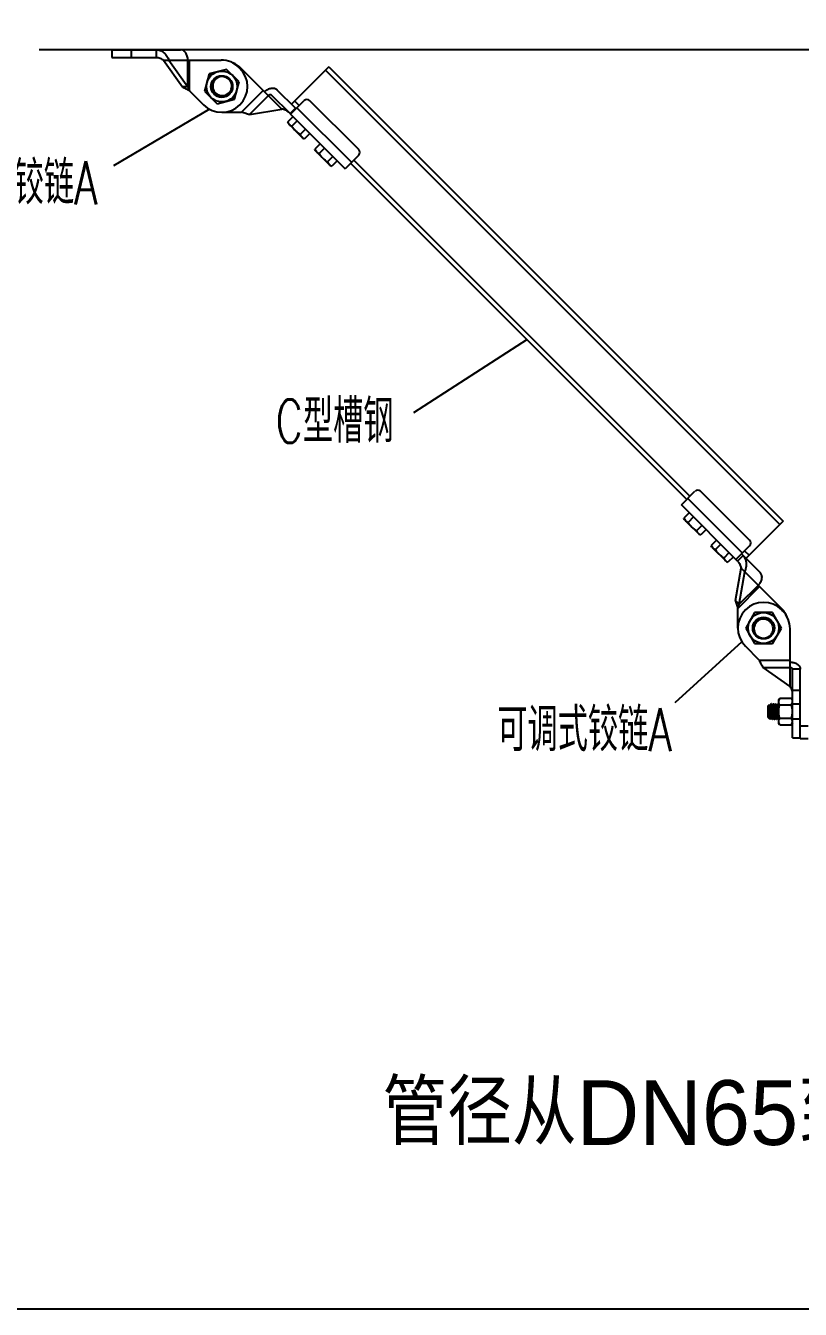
# Model space of a CAD drawing. Extents: x 27938 to 1507990, y 110129 to 923079.
# Drawn here: x 632884 to 640058, y 372277 to 384170 of the extents above; entities that cross this region are included whole.
import ezdxf

# ---------------------------------------------------------------- set-up
doc = ezdxf.new("R2010")
doc.units = 0
doc.header["$LTSCALE"] = 1000
doc.header["$MEASUREMENT"] = 0
doc.layers.add('BZ', color=2, linetype='Continuous')
doc.layers.add('W_DIM', color=4, linetype='Continuous')
doc.styles.get("Standard").update_dxf_attribs({"font": 'gbenor.shx', "bigfont": 'gbcbig.shx'})
doc.styles.add('wwp100', font='txt.shx', dxfattribs={"width": 0.7, "height": 400, "bigfont": 'hztxt.shx'})
doc.styles.add('中西文等高字体', font='HZTXT_E.shx', dxfattribs={"width": 0.7, "height": 4, "bigfont": 'hztxt.shx'})
doc.dimstyles.get("Standard").update_dxf_attribs({"dimtxt": 0.18, "dimasz": 0.18, "dimexe": 0.18, "dimexo": 0.0625, "dimgap": 0.09, "dimtad": 0, "dimtih": 1, "dimtoh": 1, "dimdec": 4, "dimzin": 0, "dimdsep": 46, "dimtxsty": 'Standard', "dimcen": 0.09, "dimadec": 0, "dimazin": 0, "dimtfac": 1, "dimtdec": 4, "dimtofl": 0, "dimtmove": 0, "dimatfit": 3, "dimfxl": 1, "dimtolj": 1, "dimtzin": 0, "dimarcsym": 0})

msp = doc.modelspace()

# ---------------------------------------------------------------- linework, layer by layer
at = {"linetype": 'Continuous'}
for p, q in [((633682.3, 383946.5), (633682.3, 383875)), ((633682.3, 383946.5), (634318.5, 383946.5)), ((633860.9, 383946.5), (633860.9, 383875)), ((634091.4, 383946.5), (634091.4, 383875)), ((633682.3, 383875), (634091.4, 383875)), ((634159.9, 383851.2), (634335.3, 383603.2)), ((634159.9, 383851.2), (634693, 383851.2)), ((634210.4, 383851.2), (634385.8, 383603.2)), ((634385.8, 383603.2), (634385.8, 383851.2)), ((634402.7, 383566.6), (634402.7, 383851.2)), ((634743, 383765.1), (634583.7, 383722.4)), ((634859.7, 383648.4), (634743, 383765.1)), ((634868.7, 383774.1), (634861.3, 383781.5)), ((635256, 383397.2), (634879.1, 383774.1)), ((635690.5, 383787.8), (635345.4, 383442.6)), ((635690.5, 383787.8), (639899.4, 379578.9)), ((634583.7, 383722.4), (634541, 383563)), ((634817, 383489.1), (634859.7, 383648.4)), ((635661.1, 383758.3), (639869.9, 379549.5)), ((634385.8, 383603.2), (634335.3, 383603.2)), ((634402.7, 383566.6), (634531.9, 383437.4)), ((634541, 383563), (634657.6, 383446.4)), ((634616.4, 383606.1), (634616.4, 383606.2)), ((634616.4, 383603.4), (634616.4, 383603.3)), ((635084.4, 383568.9), (634883.2, 383367.6)), ((635335.4, 383351.5), (635160.8, 383526.2)), ((635385.9, 383402), (635211.3, 383576.7)), ((634657.6, 383446.4), (634817, 383489.1)), ((634956.6, 383345.8), (635132, 383521.2)), ((635382.5, 383405.4), (635332, 383354.9)), ((635337.4, 383350.4), (635463.2, 383476.3)), ((635374.8, 383472), (635416.9, 383430)), ((635901, 382903.8), (635395.9, 383408.9)), ((635968.4, 383021.6), (635513.7, 383476.3)), ((634700.3, 383367.6), (634883.2, 383367.6)), ((634956.6, 383345.8), (635256, 383397.2)), ((635360.2, 383326.7), (635310.1, 383276.6)), ((635336.9, 383350), (635842.1, 382844.8)), ((635399.1, 383287.8), (635349, 383237.7)), ((635316.7, 383262.4), (635310.1, 383276.6)), ((635316.7, 383262.4), (635451.4, 383127.7)), ((635476.9, 383210.1), (635426.8, 383160)), ((635515.7, 383171.2), (635465.7, 383121.1)), ((635451.4, 383127.7), (635465.7, 383121.1)), ((635612.8, 383074.1), (635562.7, 383024.1)), ((635569.3, 383009.8), (635562.7, 383024.1)), ((635569.3, 383009.8), (635704, 382875.1)), ((635651.7, 383035.3), (635601.6, 382985.2)), ((635729.4, 382957.5), (635679.3, 382907.4)), ((635968.4, 382971.1), (635842.1, 382844.8)), ((635704, 382875.1), (635718.2, 382868.5)), ((635768.3, 382918.6), (635718.2, 382868.5)), ((635892.6, 382895.3), (639007, 379781)), ((635922.1, 382924.8), (639036.4, 379810.5)), ((638956.4, 379730.5), (639082.7, 379856.8)), ((639133.2, 379856.8), (639587.9, 379402.1)), ((639477.2, 379209.7), (638956.4, 379730.5)), ((639015.4, 379789.4), (639520.5, 379284.3)), ((639030.2, 379656.7), (638980.1, 379606.6)), ((638986.7, 379592.4), (638980.1, 379606.6)), ((639069.1, 379617.8), (639019, 379567.7)), ((638986.7, 379592.4), (639121.5, 379457.7)), ((639146.9, 379540), (639096.8, 379490)), ((639185.8, 379501.2), (639135.7, 379451.1)), ((639899.4, 379578.9), (639554.2, 379233.8)), ((639121.5, 379457.7), (639135.7, 379451.1)), ((639282.8, 379404.1), (639232.7, 379354)), ((639321.7, 379365.2), (639271.6, 379315.2)), ((639239.3, 379339.8), (639232.7, 379354)), ((639239.3, 379339.8), (639374, 379205.1)), ((639399.4, 379287.5), (639349.4, 379237.4)), ((639438.3, 379248.6), (639388.2, 379198.5)), ((639464, 379227.8), (639587.9, 379351.6)), ((639477.2, 379209.7), (639527.7, 379260.2)), ((639512.1, 379275.8), (639688.3, 379099.7)), ((639541.6, 379305.3), (639583.7, 379263.2)), ((639374, 379205.1), (639388.2, 379198.5)), ((639457.5, 378845), (639508.8, 379144.4)), ((639508.8, 379144.4), (639885.7, 378767.5)), ((639493.2, 378809.3), (639544.5, 379108.7)), ((639479.2, 378771.5), (639680.5, 378972.8)), ((639668.6, 378984.7), (639493.2, 378809.3)), ((639457.5, 378845), (639493.2, 378809.3)), ((639479.2, 378588.7), (639479.2, 378771.5)), ((639634.9, 378731.6), (639552.4, 378588.7)), ((639799.9, 378731.6), (639634.9, 378731.6)), ((639775, 378649.7), (639774.9, 378649.8)), ((639882.3, 378588.7), (639799.9, 378731.6)), ((639885.7, 378757.1), (639893.1, 378749.7)), ((639552.4, 378588.7), (639634.9, 378445.8)), ((639777, 378647.8), (639777.1, 378647.7)), ((639799.9, 378445.8), (639882.3, 378588.7)), ((639962.8, 378048.3), (639962.8, 378581.4)), ((639678.3, 378291.1), (639549, 378420.3)), ((639634.9, 378445.8), (639799.9, 378445.8)), ((639678.3, 378291.1), (639962.8, 378291.1)), ((639714.8, 378223.7), (639962.8, 378223.7)), ((639962.8, 378048.3), (639714.8, 378223.7)), ((640058.1, 378206.9), (639986.7, 378206.9)), ((639986.7, 377570.7), (639986.7, 378206.9)), ((640058.1, 377564.8), (640058.1, 378206.9)), ((639867.6, 377938.5), (639858.1, 377921.9)), ((639867.6, 377938.5), (639977.1, 377938.5)), ((639986.7, 377921.9), (639977.1, 377938.5)), ((640058.1, 378010), (639986.7, 378010)), ((639760.4, 377868.4), (639772.3, 377880.2)), ((639760.4, 377761.2), (639760.4, 377868.4)), ((639772.5, 377880.2), (639772.3, 377880.2)), ((639775.6, 377874.7), (639772.5, 377880.2)), ((639780.5, 377874.9), (639775.3, 377874.9)), ((639786.8, 377886), (639780.3, 377874.9)), ((639786.8, 377886), (639787, 377886.3)), ((639787, 377886.3), (639789.6, 377886.3)), ((639787, 377886.3), (639789.6, 377886.3)), ((639789.9, 377886), (639789.6, 377886.3)), ((639796.5, 377874.7), (639789.9, 377886)), ((639801.3, 377874.9), (639796.2, 377874.9)), ((639807.6, 377886), (639801.2, 377874.9)), ((639807.6, 377886), (639807.9, 377886.3)), ((639807.9, 377886.3), (639810.5, 377886.3)), ((639807.9, 377886.3), (639810.5, 377886.3)), ((639810.7, 377886), (639810.5, 377886.3)), ((639817.3, 377874.7), (639810.7, 377886)), ((639822.2, 377874.9), (639817, 377874.9)), ((639828.4, 377886), (639822, 377874.9)), ((639828.4, 377886), (639828.7, 377886.3)), ((639828.7, 377886.3), (639831.3, 377886.3)), ((639828.7, 377886.3), (639831.3, 377886.3)), ((639831.6, 377886), (639831.3, 377886.3)), ((639838.2, 377874.7), (639831.6, 377886)), ((639843, 377874.9), (639838.2, 377874.9)), ((639838.2, 377874.7), (639838.3, 377874.3)), ((639849.3, 377886), (639842.8, 377874.9)), ((639849.3, 377886), (639849.5, 377886.3)), ((639849.5, 377886.3), (639852.1, 377886.3)), ((639849.5, 377886.3), (639852.1, 377886.3)), ((639852.4, 377886), (639852.1, 377886.3)), ((639858.1, 377876.3), (639852.4, 377886)), ((639858.1, 377707.7), (639858.1, 377921.9)), ((639867.6, 377876.7), (639977.1, 377876.7)), ((640058.1, 377883.7), (639986.7, 377883.7)), ((639760.4, 377761.2), (639767, 377754.7)), ((639767, 377754.7), (639767, 377779)), ((639767, 377754.7), (639770.1, 377754.7)), ((639769.8, 377755), (639773.6, 377748.3)), ((639774.3, 377747.4), (639773.6, 377748.3)), ((639774.3, 377747.4), (639778.3, 377743.4)), ((639778.3, 377746.1), (639778.3, 377743.4)), ((639778.3, 377743.4), (639779.2, 377743.4)), ((639779.1, 377743.4), (639779.2, 377743.4)), ((639779.2, 377743.4), (639779.5, 377743.6)), ((639779.5, 377743.6), (639785.9, 377754.6)), ((639785.7, 377754.7), (639790.9, 377754.7)), ((639790.5, 377755.2), (639790.6, 377755)), ((639790.6, 377755), (639797.2, 377743.6)), ((639797.2, 377743.6), (639797.4, 377743.4)), ((639797.4, 377743.4), (639800.1, 377743.4)), ((639797.4, 377743.4), (639800.1, 377743.4)), ((639800.3, 377743.6), (639800.1, 377743.4)), ((639800.3, 377743.6), (639806.7, 377754.6)), ((639806.6, 377754.7), (639811.8, 377754.7)), ((639811.4, 377755), (639818, 377743.6)), ((639818, 377743.6), (639818.3, 377743.4)), ((639818.3, 377743.4), (639820.9, 377743.4)), ((639818.3, 377743.4), (639820.9, 377743.4)), ((639821.2, 377743.6), (639820.9, 377743.4)), ((639821.2, 377743.6), (639827.5, 377754.6)), ((639827.4, 377754.7), (639832.6, 377754.7)), ((639832.3, 377755), (639838.9, 377743.6)), ((639838.9, 377743.6), (639839.1, 377743.4)), ((639839.1, 377743.4), (639841.7, 377743.4)), ((639839.1, 377743.4), (639841.7, 377743.4)), ((639842, 377743.6), (639841.7, 377743.4)), ((639842, 377743.6), (639848.4, 377754.6)), ((639848.3, 377754.7), (639853.4, 377754.7)), ((639853.1, 377755), (639858.1, 377746.4)), ((639858.1, 377799.5), (639857.4, 377814.8)), ((639867.6, 377691.1), (639858.1, 377707.7)), ((639867.6, 377753), (639977.1, 377753)), ((639986.7, 377707.7), (639977.1, 377691.1)), ((639986.7, 377749.3), (640058.1, 377749.3)), ((639867.6, 377691.1), (639977.1, 377691.1)), ((640058.1, 377683.8), (640129.5, 377683.8)), ((639986.7, 377570.7), (640058.1, 377570.7)), ((640058.1, 377564.8), (640129.5, 377564.8))]:
    msp.add_line(p, q, dxfattribs=at)
at = {"color": 7}
msp.add_line((655829.6, 372277.4), (631752, 372281.4), dxfattribs=at)
msp.add_lwpolyline([(631747.7, 387132.7), (644424.9, 387132.7), (644424.9, 372277.4), (631747.7, 372277.4)], close=True)
at = {"linetype": 'Continuous'}
for centre, radius in [((634700.3, 383605.7), 142.9), ((634700.3, 383605.7), 100.2), ((634700.3, 383605.7), 95.3), ((639717.4, 378588.7), 142.9), ((639717.4, 378588.7), 100.2), ((639717.4, 378588.7), 95.3)]:
    msp.add_circle(centre, radius, dxfattribs=at)
for centre, radius, start, end in [((634700.3, 383605.7), 238.1, 225, 45), ((634693, 383613.1), 238.1, 45, 90), ((634710.7, 383605.7), 238.1, 45, 67.63031), ((634705.9, 383604.3), 94.7, 72.31446, 73.94712), ((634699.5, 383611.4), 83.5, 184.99489, 185.50792), ((634700.5, 383605.7), 84.1, 177.15432, 178.71863), ((634700.3, 383605.7), 84, 178.71875, 179.6641), ((634700.1, 383605.7), 83.7, 179.75296, 181.37328), ((634699.9, 383605.7), 83.5, 181.37381, 181.69398), ((634700.1, 383605.7), 83.7, 181.69418, 182.60616), ((634700.4, 383605.8), 84, 182.60725, 185.59802), ((634700.4, 383605.8), 84, 185.59662, 191.09946), ((634700.2, 383605.7), 83.8, 191.10333, 191.4834), ((634700.3, 383605.7), 83.9, 191.48488, 255.44483), ((634700.3, 383605.8), 84, 255.4458, 258.67361), ((634700.3, 383605.7), 83.9, 258.67355, 262.14337), ((634700.3, 383605.7), 83.9, 262.14543, 265.15819), ((634700.3, 383605.9), 84.1, 265.15789, 267.69509), ((634700.3, 383605.9), 84.1, 267.69503, 268.78973), ((634700.3, 383605.9), 84.1, 267.70337, 268.51134), ((634700.3, 383605.8), 84, 268.51135, 269.23308), ((634700.3, 383605.7), 83.9, 268.78883, 271.69256), ((634700.3, 383605.6), 83.7, 269.23213, 271.6927), ((635488.5, 383451), 35.7, 45, 135), ((635943.1, 382996.4), 35.7, 315, 45), ((639108, 379831.5), 35.7, 45, 135), ((639562.6, 379376.9), 35.7, 315, 45), ((639717.4, 378588.7), 238.1, 45, 225), ((639717.4, 378599.1), 238.1, 22.36969, 45), ((639717.3, 378588.8), 83.9, 133.78883, 136.69256), ((639717.2, 378588.8), 83.7, 134.23213, 136.6927), ((639717.4, 378588.7), 84, 133.51135, 134.23308), ((639717.4, 378588.6), 84.1, 132.69503, 133.78973), ((639717.5, 378588.6), 84.1, 132.70337, 133.51134), ((639717.5, 378588.6), 84.1, 130.15789, 132.69509), ((639717.3, 378588.8), 83.9, 127.14543, 130.15819), ((639717.4, 378588.7), 83.9, 123.67355, 127.14337), ((639717.4, 378588.7), 84, 120.4458, 123.67361), ((639717.4, 378588.7), 83.9, 56.48488, 120.44483), ((639717.5, 378588.9), 83.8, 56.10333, 56.4834), ((639717.3, 378588.6), 84, 50.59662, 56.09946), ((639717.3, 378588.7), 84, 47.60725, 50.59802), ((639717.5, 378588.9), 83.7, 46.69418, 47.60616), ((639717.6, 378589), 83.5, 46.37381, 46.69398), ((639721.9, 378585.2), 83.5, 49.99489, 50.50792), ((639717.5, 378588.9), 83.7, 44.75296, 46.37328), ((639724.7, 378581.4), 238.1, 0, 45), ((639717.3, 378588.7), 84, 43.71875, 44.6641), ((639717.2, 378588.6), 84.1, 42.15432, 43.71863), ((639712.4, 378585.8), 94.7, 297.31446, 298.94712), ((639833.7, 377872.6), 4.96, 18.49226, 20.49889), ((639938.5, 377907.5), 48.1, 6.63088, 7.40314), ((639938.5, 377722.2), 48.1, 352.59836, 353.3691)]:
    msp.add_arc(centre, radius, start, end, dxfattribs=at)
for points, knots in [([(634091.4, 383946.5), (634104.5, 383946.5), (634131.3, 383941.3), (634166.5, 383920), (634193.8, 383888.9), (634206, 383864), (634210.4, 383851.2)], [0, 0, 0, 0, 0.2432329, 0.4930778, 0.7487233, 1, 1, 1, 1]), ([(634385.8, 383851.2), (634385.8, 383863.5), (634382.6, 383887.3), (634368.5, 383918.5), (634346.6, 383940.7), (634327.4, 383946.5), (634318.5, 383946.5)], [0, 0, 0, 0, 0.2879693, 0.555344, 0.7905333, 1, 1, 1, 1]), ([(634091.4, 383875), (634104.2, 383875), (634128.9, 383870.3), (634150.5, 383858.1), (634159.9, 383851.2)], [0, 0, 0, 0, 0.5225162, 1, 1, 1, 1]), ([(634732.1, 383695.4), (634718.3, 383699.3), (634688.6, 383701), (634654.6, 383685.8), (634634, 383665.4), (634622.7, 383646.8), (634616.3, 383625.9), (634615.7, 383611.3), (634616.3, 383604.2)], [0, 0, 0, 0, 0.2492726, 0.4984099, 0.6238458, 0.7492448, 0.8746208, 1, 1, 1, 1]), ([(634702.8, 383521.8), (634710.1, 383521.6), (634724.9, 383522.9), (634745.7, 383530.5), (634763.9, 383543.1), (634783.3, 383565.3), (634796.4, 383600.8), (634792.4, 383630.8), (634787.4, 383644.5)], [0, 0, 0, 0, 0.1254142, 0.2508333, 0.3762646, 0.5017062, 0.7507851, 1, 1, 1, 1]), ([(634335.3, 383603.2), (634345.2, 383596.4), (634367.5, 383583.8), (634390.5, 383572.6), (634402.7, 383566.6)], [0, 0, 0, 0, 0.4682186, 1, 1, 1, 1]), ([(634385.8, 383603.2), (634386.9, 383600.1), (634391.9, 383587.6), (634398, 383575.7), (634402.7, 383566.6)], [0, 0, 0, 0, 0.2440009, 1, 1, 1, 1]), ([(635096.3, 383556.9), (635105, 383565.6), (635124.1, 383580.2), (635156.1, 383592.3), (635187.3, 383592.4), (635205, 383583), (635211.3, 383576.7)], [0, 0, 0, 0, 0.2879707, 0.5553439, 0.7905323, 1, 1, 1, 1]), ([(635160.8, 383526.2), (635159.2, 383527.7), (635154.8, 383530.1), (635147, 383530.1), (635139, 383527), (635134.2, 383523.4), (635132, 383521.2)], [0, 0, 0, 0, 0.209498, 0.4446669, 0.7119894, 1, 1, 1, 1]), ([(634956.6, 383345.8), (634944.9, 383348), (634920.2, 383354.9), (634896, 383363.2), (634883.2, 383367.6)], [0, 0, 0, 0, 0.4682186, 1, 1, 1, 1]), ([(635321.3, 383365.6), (635312.3, 383374.6), (635291.5, 383388.8), (635267.6, 383395.4), (635256, 383397.2)], [0, 0, 0, 0, 0.5225162, 1, 1, 1, 1]), ([(635337.4, 383350.4), (635337.3, 383350.3), (635336.4, 383350.2), (635335.9, 383351), (635335.4, 383351.5)], [0, 0, 0, 0, 0.1267747, 1, 1, 1, 1]), ([(635310.1, 383276.6), (635310.7, 383275.4), (635312.9, 383270.8), (635315.5, 383266.3), (635317.7, 383263.1)], [0, 0, 0, 0, 0.2533457, 1, 1, 1, 1]), ([(635325.8, 383253.4), (635329, 383250.1), (635336.4, 383244.2), (635344.7, 383239.7), (635349, 383237.7)], [0, 0, 0, 0, 0.4935889, 1, 1, 1, 1]), ([(635426.8, 383160), (635428.8, 383155.7), (635433.2, 383147.4), (635439.1, 383140), (635442.4, 383136.7)], [0, 0, 0, 0, 0.5064112, 1, 1, 1, 1]), ([(635442.4, 383136.7), (635445.7, 383133.5), (635453.1, 383127.5), (635461.4, 383123.1), (635465.7, 383121.1)], [0, 0, 0, 0, 0.4935889, 1, 1, 1, 1]), ([(635562.7, 383024.1), (635563.2, 383022.9), (635565.5, 383018.2), (635568.1, 383013.7), (635570.3, 383010.5)], [0, 0, 0, 0, 0.2533457, 1, 1, 1, 1]), ([(635578.3, 383000.8), (635581.6, 382997.5), (635589, 382991.6), (635597.3, 382987.2), (635601.6, 382985.2)], [0, 0, 0, 0, 0.4935889, 1, 1, 1, 1]), ([(635679.3, 382907.4), (635681.3, 382903.1), (635685.8, 382894.8), (635691.7, 382887.4), (635695, 382884.2)], [0, 0, 0, 0, 0.5064112, 1, 1, 1, 1]), ([(635695, 382884.2), (635698.3, 382880.9), (635705.6, 382875), (635713.9, 382870.5), (635718.2, 382868.5)], [0, 0, 0, 0, 0.4935889, 1, 1, 1, 1]), ([(638980.1, 379606.6), (638980.7, 379605.4), (638982.9, 379600.8), (638985.6, 379596.3), (638987.8, 379593.1)], [0, 0, 0, 0, 0.2533457, 1, 1, 1, 1]), ([(638995.8, 379583.4), (638999, 379580.1), (639006.4, 379574.2), (639014.7, 379569.7), (639019, 379567.7)], [0, 0, 0, 0, 0.4935889, 1, 1, 1, 1]), ([(639096.8, 379490), (639098.8, 379485.7), (639103.2, 379477.4), (639109.2, 379470), (639112.4, 379466.7)], [0, 0, 0, 0, 0.5064112, 1, 1, 1, 1]), ([(639112.4, 379466.7), (639115.7, 379463.4), (639123.1, 379457.5), (639131.4, 379453.1), (639135.7, 379451.1)], [0, 0, 0, 0, 0.4935889, 1, 1, 1, 1]), ([(639232.7, 379354), (639233.2, 379352.9), (639235.5, 379348.2), (639238.1, 379343.7), (639240.3, 379340.5)], [0, 0, 0, 0, 0.2533457, 1, 1, 1, 1]), ([(639248.3, 379330.8), (639251.6, 379327.5), (639259, 379321.6), (639267.3, 379317.2), (639271.6, 379315.2)], [0, 0, 0, 0, 0.4935889, 1, 1, 1, 1]), ([(639552.2, 379222.5), (639550.8, 379226), (639544.7, 379239.8), (639535.7, 379252.3), (639527.7, 379260.2)], [0, 0, 0, 0, 0.2529073, 1, 1, 1, 1]), ([(639349.4, 379237.4), (639351.4, 379233.1), (639355.8, 379224.8), (639361.7, 379217.4), (639365, 379214.1)], [0, 0, 0, 0, 0.5064112, 1, 1, 1, 1]), ([(639365, 379214.1), (639368.3, 379210.9), (639375.6, 379205), (639383.9, 379200.5), (639388.2, 379198.5)], [0, 0, 0, 0, 0.4935889, 1, 1, 1, 1]), ([(639477.2, 379209.7), (639475.2, 379211.8), (639471.3, 379215.7), (639466.7, 379220.4), (639462.4, 379226.1), (639464, 379227.8)], [0, 0, 0, 0, 0.3786649, 0.6932905, 1, 1, 1, 1]), ([(639477.2, 379209.7), (639486.2, 379200.7), (639500.4, 379179.9), (639507, 379156), (639508.8, 379144.4)], [0, 0, 0, 0, 0.5225162, 1, 1, 1, 1]), ([(639544.5, 379108.7), (639553, 379126.2), (639563.9, 379164.4), (639559.1, 379204.4), (639552.2, 379222.5)], [0, 0, 0, 0, 0.5007687, 1, 1, 1, 1]), ([(639668.6, 378984.7), (639677.2, 378993.4), (639691.8, 379012.5), (639703.9, 379044.5), (639704.1, 379075.7), (639694.6, 379093.3), (639688.3, 379099.7)], [0, 0, 0, 0, 0.2879707, 0.5553439, 0.7905323, 1, 1, 1, 1]), ([(639457.5, 378845), (639459.6, 378833.2), (639466.5, 378808.6), (639474.8, 378784.4), (639479.2, 378771.5)], [0, 0, 0, 0, 0.4682186, 1, 1, 1, 1]), ([(639479.2, 378771.5), (639480.3, 378774.8), (639484.4, 378787.6), (639488.9, 378800.2), (639493.2, 378809.3)], [0, 0, 0, 0, 0.254643, 1, 1, 1, 1]), ([(639758.3, 378502.9), (639770.8, 378509.8), (639793, 378529.7), (639806.3, 378564.5), (639806.4, 378593.4), (639801.3, 378614.6), (639791, 378633.9), (639781.1, 378644.6), (639775.6, 378649.2)], [0, 0, 0, 0, 0.2492726, 0.4984099, 0.6238458, 0.7492448, 0.8746208, 1, 1, 1, 1]), ([(639656.3, 378646.3), (639650.9, 378641.3), (639641.4, 378629.9), (639632.1, 378609.8), (639628.1, 378588), (639630.1, 378558.7), (639646, 378524.3), (639670, 378505.8), (639683.2, 378499.8)], [0, 0, 0, 0, 0.1254142, 0.2508333, 0.3762646, 0.5017062, 0.7507851, 1, 1, 1, 1]), ([(639714.8, 378223.7), (639708, 378233.5), (639695.4, 378255.9), (639684.2, 378278.8), (639678.3, 378291.1)], [0, 0, 0, 0, 0.4682186, 1, 1, 1, 1]), ([(639962.8, 378274.2), (639975.1, 378274.2), (639998.9, 378271), (640030.1, 378256.9), (640052.3, 378235), (640058.1, 378215.8), (640058.1, 378206.9)], [0, 0, 0, 0, 0.2879693, 0.555344, 0.7905333, 1, 1, 1, 1]), ([(639962.8, 378223.7), (639968.7, 378223.7), (639977.5, 378221.5), (639985.2, 378213.9), (639986.7, 378209.1), (639986.7, 378206.9)], [0, 0, 0, 0, 0.5525142, 0.7891783, 1, 1, 1, 1]), ([(639858.1, 377907.6), (639858.1, 377912.9), (639860, 377923.8), (639864.8, 377933.7), (639867.6, 377938.5)], [0, 0, 0, 0, 0.4850688, 1, 1, 1, 1]), ([(639982.5, 378008.9), (639981.5, 378012.7), (639976.7, 378026.6), (639969.2, 378039.5), (639962.8, 378048.3)], [0, 0, 0, 0, 0.2652356, 1, 1, 1, 1]), ([(639986.3, 377913.7), (639986, 377915.8), (639984.3, 377924.5), (639980.5, 377932.7), (639977.1, 377938.5)], [0, 0, 0, 0, 0.2413187, 1, 1, 1, 1]), ([(639778.3, 377746.1), (639777.9, 377749.7), (639777.5, 377759), (639776.8, 377775.5), (639776.1, 377796.3), (639775.5, 377819), (639774.9, 377837.9), (639774.4, 377851.9), (639774, 377860.9), (639773.6, 377868.3), (639773.3, 377874), (639772.9, 377877.7), (639772.8, 377879.7), (639772.5, 377880.2)], [0, 0, 0, 0, 0.0806353, 0.2085354, 0.3696645, 0.5456203, 0.7157198, 0.7920409, 0.859282, 0.9153044, 0.9582922, 0.9868202, 1, 1, 1, 1]), ([(639775.6, 377874.7), (639775.7, 377874.6), (639775.9, 377874), (639776.1, 377873.4), (639776.2, 377872.9)], [0, 0, 0, 0, 0.1730941, 1, 1, 1, 1]), ([(639776.2, 377872.9), (639776.8, 377869.9), (639777.6, 377861.7), (639778.7, 377846.9), (639779.8, 377828), (639780.9, 377807.4), (639781.9, 377790.3), (639782.7, 377777.9), (639783.3, 377770.1), (639783.9, 377763.9), (639784.4, 377759), (639785, 377756.5), (639785.4, 377754.7), (639785.7, 377754.7)], [0, 0, 0, 0, 0.0777982, 0.2082354, 0.3748006, 0.5562004, 0.7292138, 0.8055371, 0.8717102, 0.9256228, 0.9655759, 0.9903913, 1, 1, 1, 1]), ([(639780.5, 377874.9), (639780.9, 377874.9), (639781.3, 377872.9), (639781.9, 377870.3), (639782.4, 377865), (639783.1, 377858.2), (639783.7, 377849.8), (639784.5, 377836.6), (639785.5, 377818.6), (639786.7, 377797.4), (639787.7, 377780.7), (639788.5, 377769.3), (639789.1, 377762.9), (639789.7, 377758.4), (639790.1, 377756), (639790.5, 377755.2)], [0, 0, 0, 0, 0.0102174, 0.0368365, 0.0796373, 0.1372379, 0.2076612, 0.2884451, 0.4694957, 0.6551875, 0.8196562, 0.8865748, 0.9400423, 0.9782392, 1, 1, 1, 1]), ([(639787, 377886.3), (639787.1, 377886.3), (639787.2, 377886.1), (639787.3, 377886), (639787.4, 377885.9)], [0, 0, 0, 0, 0.3723986, 1, 1, 1, 1]), ([(639787.4, 377885.9), (639787.4, 377885.8), (639787.6, 377885.2), (639787.7, 377884.6), (639787.8, 377884.2)], [0, 0, 0, 0, 0.1797905, 1, 1, 1, 1]), ([(639787.8, 377884.2), (639788.4, 377881.1), (639789.1, 377872.6), (639790.4, 377853.4), (639791.7, 377825.6), (639793.2, 377793.3), (639794.5, 377768.3), (639795.7, 377753), (639796.2, 377747.5), (639796.7, 377745.4)], [0, 0, 0, 0, 0.0680369, 0.183112, 0.4156134, 0.66855, 0.8804582, 0.9541945, 1, 1, 1, 1]), ([(639799.2, 377745.5), (639798.6, 377748.8), (639797.9, 377758.1), (639796.7, 377774.8), (639795.7, 377796.5), (639794.6, 377820.4), (639793.5, 377843.6), (639792.5, 377861.2), (639791.7, 377872.8), (639791.2, 377879), (639790.6, 377883.2), (639790.3, 377885.4), (639789.9, 377886)], [0, 0, 0, 0, 0.072759, 0.1968608, 0.3572598, 0.5342987, 0.7062829, 0.8521474, 0.9095253, 0.9540848, 0.9844928, 1, 1, 1, 1]), ([(639796.8, 377873.9), (639797.6, 377871.3), (639798.2, 377863.5), (639799.4, 377849.3), (639800.5, 377830.4), (639801.7, 377809.4), (639802.6, 377791.8), (639803.5, 377778.9), (639804.1, 377770.8), (639804.7, 377764.3), (639805.2, 377759.2), (639805.8, 377756.6), (639806.2, 377754.7), (639806.6, 377754.7)], [0, 0, 0, 0, 0.0681208, 0.1931918, 0.3586724, 0.5424113, 0.7197556, 0.7984706, 0.8669215, 0.9228135, 0.9642903, 0.9900662, 1, 1, 1, 1]), ([(639801.3, 377874.9), (639801.7, 377874.9), (639802.1, 377873), (639802.7, 377870.4), (639803.3, 377865.1), (639803.9, 377858.6), (639804.5, 377850.3), (639805.3, 377837.2), (639806.3, 377819.5), (639807.5, 377798.4), (639808.5, 377779.5), (639809.8, 377765.5), (639810.4, 377757.9), (639811.2, 377755.5)], [0, 0, 0, 0, 0.0100661, 0.0362289, 0.0783082, 0.1349822, 0.2043392, 0.2840022, 0.4630493, 0.6476926, 0.8127255, 0.9356584, 1, 1, 1, 1]), ([(639807.9, 377886.3), (639807.9, 377886.3), (639808.1, 377886.1), (639808.2, 377886), (639808.2, 377885.9)], [0, 0, 0, 0, 0.371131, 1, 1, 1, 1]), ([(639808.2, 377885.9), (639808.2, 377885.8), (639808.5, 377885.2), (639808.6, 377884.7), (639808.7, 377884.2)], [0, 0, 0, 0, 0.1810218, 1, 1, 1, 1]), ([(639808.7, 377884.2), (639809.3, 377880.8), (639810, 377871.6), (639811.2, 377854.9), (639812.2, 377833.2), (639813.3, 377809.3), (639814.4, 377786.1), (639815.4, 377768.4), (639816.2, 377756.8), (639816.7, 377750.6), (639817.3, 377746.4), (639817.7, 377744.2), (639818, 377743.6)], [0, 0, 0, 0, 0.0724852, 0.1964351, 0.3567845, 0.5338775, 0.7059953, 0.8519985, 0.9094333, 0.9540396, 0.9844795, 1, 1, 1, 1]), ([(639820.1, 377745.4), (639819.4, 377748.8), (639818.7, 377758), (639817.6, 377774.7), (639816.5, 377796.4), (639815.4, 377820.3), (639814.3, 377843.5), (639813.4, 377861.2), (639812.5, 377872.8), (639812, 377879), (639811.4, 377883.2), (639811.1, 377885.4), (639810.7, 377886)], [0, 0, 0, 0, 0.072462, 0.1964006, 0.3567743, 0.5338804, 0.7060032, 0.8520154, 0.9094481, 0.9540479, 0.9844809, 1, 1, 1, 1]), ([(639817.3, 377874.7), (639817.4, 377874.6), (639817.5, 377874.4), (639817.5, 377874.2), (639817.6, 377874)], [0, 0, 0, 0, 0.4376161, 1, 1, 1, 1]), ([(639817.6, 377874), (639818.4, 377871.5), (639819, 377863.9), (639820.3, 377849.8), (639821.3, 377830.9), (639822.5, 377809.8), (639823.5, 377792.2), (639824.3, 377779.2), (639824.9, 377771), (639825.5, 377764.4), (639826, 377759.2), (639826.6, 377756.7), (639827, 377754.7), (639827.4, 377754.7)], [0, 0, 0, 0, 0.0659453, 0.1897904, 0.3550149, 0.5392741, 0.7175969, 0.7968558, 0.8658281, 0.9221694, 0.96399, 0.9899888, 1, 1, 1, 1]), ([(639822.2, 377874.9), (639822.6, 377874.9), (639823, 377873), (639823.5, 377870.5), (639824.1, 377865.3), (639824.7, 377858.9), (639825.3, 377850.7), (639826.1, 377837.8), (639827.1, 377820.3), (639828.2, 377799.3), (639829.3, 377780.4), (639830.5, 377766.2), (639831.2, 377758.4), (639832, 377755.8)], [0, 0, 0, 0, 0.0099248, 0.0356747, 0.0771054, 0.1329413, 0.2013278, 0.2799736, 0.4571941, 0.6408665, 0.8063789, 0.9316041, 1, 1, 1, 1]), ([(639828.7, 377886.3), (639828.8, 377886.3), (639828.9, 377886.1), (639829, 377886), (639829, 377885.9)], [0, 0, 0, 0, 0.3700796, 1, 1, 1, 1]), ([(639829, 377885.9), (639829.1, 377885.8), (639829.3, 377885.2), (639829.4, 377884.7), (639829.5, 377884.2)], [0, 0, 0, 0, 0.1820575, 1, 1, 1, 1]), ([(639829.5, 377884.2), (639830.1, 377880.9), (639830.9, 377871.7), (639832, 377855), (639833.1, 377833.3), (639834.2, 377809.4), (639835.3, 377786.1), (639836.2, 377768.5), (639837, 377756.8), (639837.6, 377750.6), (639838.2, 377746.4), (639838.5, 377744.2), (639838.9, 377743.6)], [0, 0, 0, 0, 0.0723037, 0.1961546, 0.3565036, 0.5336411, 0.7058393, 0.8519298, 0.9093948, 0.9540202, 0.984473, 1, 1, 1, 1]), ([(639840.9, 377745.4), (639840.3, 377748.8), (639839.6, 377758), (639838.4, 377774.7), (639837.4, 377796.4), (639836.3, 377820.3), (639835.2, 377843.5), (639834.2, 377861.2), (639833.4, 377872.8), (639832.9, 377879), (639832.3, 377883.2), (639831.9, 377885.4), (639831.6, 377886)], [0, 0, 0, 0, 0.0724348, 0.1963567, 0.3567, 0.5338039, 0.7059441, 0.8519721, 0.9094173, 0.9540318, 0.9844771, 1, 1, 1, 1]), ([(639838.4, 377874.1), (639839.2, 377871.7), (639839.8, 377864.1), (639841.1, 377850.1), (639842.1, 377831.2), (639843.3, 377810.1), (639844.3, 377792.4), (639845.1, 377779.3), (639845.7, 377771.1), (639846.3, 377764.5), (639846.9, 377759.2), (639847.4, 377756.7), (639847.9, 377754.7), (639848.3, 377754.7)], [0, 0, 0, 0, 0.0645661, 0.1876199, 0.3526803, 0.5372716, 0.7162179, 0.7958287, 0.8651304, 0.9217555, 0.9638039, 0.9899473, 1, 1, 1, 1]), ([(639843, 377874.9), (639843.4, 377874.9), (639843.8, 377873), (639844.4, 377870.5), (639844.9, 377865.3), (639845.5, 377858.8), (639846.1, 377850.7), (639846.9, 377837.8), (639847.9, 377820.3), (639849.1, 377799.3), (639850.1, 377780.4), (639851.4, 377766.2), (639852, 377758.4), (639852.8, 377755.8)], [0, 0, 0, 0, 0.009925, 0.0356902, 0.0771466, 0.1330043, 0.2014194, 0.2801019, 0.457378, 0.6410811, 0.8065814, 0.9317263, 1, 1, 1, 1]), ([(639849.5, 377886.3), (639849.6, 377886.3), (639849.8, 377886.1), (639849.8, 377886), (639849.9, 377885.9)], [0, 0, 0, 0, 0.3728627, 1, 1, 1, 1]), ([(639849.9, 377885.9), (639849.9, 377885.8), (639850.1, 377885.2), (639850.2, 377884.6), (639850.3, 377884.2)], [0, 0, 0, 0, 0.1793411, 1, 1, 1, 1]), ([(639850.3, 377884.2), (639850.8, 377881.6), (639851.5, 377874.6), (639852.4, 377861.9), (639853.3, 377845.3), (639854.5, 377819.4), (639856, 377788.9), (639857.2, 377765), (639858.1, 377754.6)], [0, 0, 0, 0, 0.0609889, 0.1617003, 0.293789, 0.4461952, 0.7600455, 1, 1, 1, 1]), ([(639852.9, 377884.2), (639852.9, 377884.4), (639852.8, 377885), (639852.6, 377885.7), (639852.4, 377886)], [0, 0, 0, 0, 0.3352847, 1, 1, 1, 1]), ([(639857.4, 377814.8), (639857, 377822.6), (639856.3, 377837.3), (639855.3, 377857.3), (639854.2, 377872.7), (639853.5, 377881.2), (639852.9, 377884.2)], [0, 0, 0, 0, 0.3360267, 0.635258, 0.8648862, 1, 1, 1, 1]), ([(639867.6, 377876.7), (639864.8, 377881.5), (639860, 377891.4), (639858.1, 377902.3), (639858.1, 377907.6)], [0, 0, 0, 0, 0.5149312, 1, 1, 1, 1]), ([(639858.1, 377814.8), (639858.1, 377825.3), (639859.9, 377846.2), (639864.7, 377866.6), (639867.6, 377876.7)], [0, 0, 0, 0, 0.4998965, 1, 1, 1, 1]), ([(639977.1, 377876.7), (639979.9, 377881.5), (639984.7, 377891.4), (639986.7, 377902.3), (639986.7, 377907.6)], [0, 0, 0, 0, 0.5149312, 1, 1, 1, 1]), ([(639986.7, 377814.8), (639986.7, 377825.3), (639984.8, 377846.2), (639980, 377866.6), (639977.1, 377876.7)], [0, 0, 0, 0, 0.4998965, 1, 1, 1, 1]), ([(639773.6, 377748.3), (639772.9, 377749.5), (639771.7, 377753.1), (639769.3, 377763.4), (639768, 377772.3), (639767, 377779)], [0, 0, 0, 0, 0.1387766, 0.3563304, 1, 1, 1, 1]), ([(639767, 377779), (639767.2, 377775.9), (639767.6, 377770.4), (639768.2, 377763.2), (639768.9, 377758.3), (639769.3, 377755.7), (639769.8, 377755)], [0, 0, 0, 0, 0.3828244, 0.6849221, 0.8931296, 1, 1, 1, 1]), ([(639778.3, 377746.1), (639778.4, 377745.5), (639778.6, 377744.6), (639778.9, 377743.6), (639779.1, 377743.4)], [0, 0, 0, 0, 0.6758621, 1, 1, 1, 1]), ([(639796.7, 377745.4), (639796.7, 377745.2), (639796.8, 377744.6), (639797, 377744), (639797.2, 377743.6)], [0, 0, 0, 0, 0.3352947, 1, 1, 1, 1]), ([(639799.7, 377743.7), (639799.7, 377743.8), (639799.5, 377744.4), (639799.3, 377745), (639799.2, 377745.5)], [0, 0, 0, 0, 0.1794141, 1, 1, 1, 1]), ([(639800.1, 377743.4), (639800, 377743.4), (639799.8, 377743.5), (639799.8, 377743.6), (639799.7, 377743.7)], [0, 0, 0, 0, 0.372787, 1, 1, 1, 1]), ([(639811.2, 377755.5), (639811.2, 377755.4), (639811.3, 377755.2), (639811.4, 377755), (639811.4, 377755)], [0, 0, 0, 0, 0.5554551, 1, 1, 1, 1]), ([(639820.5, 377743.8), (639820.5, 377743.8), (639820.3, 377744.4), (639820.2, 377745), (639820.1, 377745.4)], [0, 0, 0, 0, 0.1811124, 1, 1, 1, 1]), ([(639820.9, 377743.4), (639820.8, 377743.4), (639820.7, 377743.5), (639820.6, 377743.7), (639820.5, 377743.8)], [0, 0, 0, 0, 0.3710418, 1, 1, 1, 1]), ([(639841.4, 377743.8), (639841.3, 377743.9), (639841.1, 377744.4), (639841, 377745), (639840.9, 377745.4)], [0, 0, 0, 0, 0.1813211, 1, 1, 1, 1]), ([(639841.7, 377743.4), (639841.7, 377743.4), (639841.5, 377743.5), (639841.4, 377743.7), (639841.4, 377743.8)], [0, 0, 0, 0, 0.3708246, 1, 1, 1, 1]), ([(639867.6, 377753), (639864.7, 377763), (639859.9, 377783.4), (639858.1, 377804.4), (639858.1, 377814.8)], [0, 0, 0, 0, 0.500104, 1, 1, 1, 1]), ([(639858.1, 377722), (639858.1, 377727.3), (639860, 377738.2), (639864.8, 377748.1), (639867.6, 377753)], [0, 0, 0, 0, 0.4850688, 1, 1, 1, 1]), ([(639867.6, 377691.1), (639864.8, 377696), (639860, 377705.8), (639858.1, 377716.8), (639858.1, 377722)], [0, 0, 0, 0, 0.5149312, 1, 1, 1, 1]), ([(639977.1, 377753), (639980, 377763), (639984.8, 377783.4), (639986.7, 377804.4), (639986.7, 377814.8)], [0, 0, 0, 0, 0.500104, 1, 1, 1, 1]), ([(639986.7, 377722), (639986.7, 377727.3), (639984.7, 377738.2), (639979.9, 377748.1), (639977.1, 377753)], [0, 0, 0, 0, 0.4850688, 1, 1, 1, 1]), ([(639977.1, 377691.1), (639978.2, 377693.1), (639982.4, 377700.9), (639985.4, 377709.5), (639986.3, 377716)], [0, 0, 0, 0, 0.2607399, 1, 1, 1, 1])]:
    msp.add_open_spline(points, degree=3, knots=knots, dxfattribs=at)
for points in [[(635317.7, 383263.1), (635320.1, 383259.6), (635322.8, 383256.4), (635325.8, 383253.4)], [(635349, 383237.7), (635359.5, 383222.6), (635371.1, 383208.1), (635384.1, 383195.1)], [(635384.1, 383195.1), (635397.1, 383182), (635411.6, 383170.4), (635426.8, 383160)], [(635570.3, 383010.5), (635572.7, 383007), (635575.4, 383003.8), (635578.3, 383000.8)], [(635601.6, 382985.2), (635612.1, 382970), (635623.6, 382955.5), (635636.7, 382942.5)], [(635636.7, 382942.5), (635649.7, 382929.5), (635664.2, 382917.9), (635679.3, 382907.4)], [(638987.8, 379593.1), (638990.1, 379589.6), (638992.8, 379586.3), (638995.8, 379583.4)], [(639019, 379567.7), (639029.5, 379552.6), (639041.1, 379538.1), (639054.1, 379525.1)], [(639054.1, 379525.1), (639067.1, 379512), (639081.6, 379500.4), (639096.8, 379490)], [(639240.3, 379340.5), (639242.7, 379337), (639245.4, 379333.8), (639248.3, 379330.8)], [(639271.6, 379315.2), (639282.1, 379300), (639293.7, 379285.5), (639306.7, 379272.5)], [(639306.7, 379272.5), (639319.7, 379259.5), (639334.2, 379247.9), (639349.4, 379237.4)], [(639986.7, 377979.8), (639986.7, 377989.6), (639985.2, 377999.5), (639982.5, 378008.9)], [(639796.5, 377874.7), (639796.6, 377874.4), (639796.7, 377874.1), (639796.8, 377873.9)], [(639832, 377755.8), (639832, 377755.5), (639832.1, 377755.2), (639832.3, 377755)], [(639852.8, 377755.8), (639852.9, 377755.5), (639853, 377755.2), (639853.1, 377755)]]:
    msp.add_open_spline(points, degree=3, dxfattribs=at)
at = {"layer": 'BZ'}
msp.add_line((644017.4, 383946.5), (633009.5, 383946.5), dxfattribs=at)

# ---------------------------------------------------------------- texts
at = {"layer": 'BZ', "color": 7, "style": '中西文等高字体'}
msp.add_text('管径从DN65到DN150', height=600, dxfattribs=at).set_placement((636187.2, 373799.9))
at = {"layer": 'W_DIM', "color": 7, "style": 'wwp100', "width": 0.7}
for s, p in [('可调式铰链A', (631933, 382514.4)), ('C型槽钢', (635199.2, 380305.1)), ('可调式铰链A', (637251, 377447.7))]:
    msp.add_text(s, height=400, dxfattribs=at).set_placement(p)

# ---------------------------------------------------------------- leaders
for points in [[(634585.7, 383397), (633696.8, 382869.8)], [(637527.3, 381260.7), (636475.8, 380582.1)], [(639515.8, 378461.9), (638895.9, 377897.2)]]:
    msp.add_leader(points, dimstyle='Standard', override={"dimgap": 20, "dimtad": 0})

doc.saveas('drawing.dxf')
